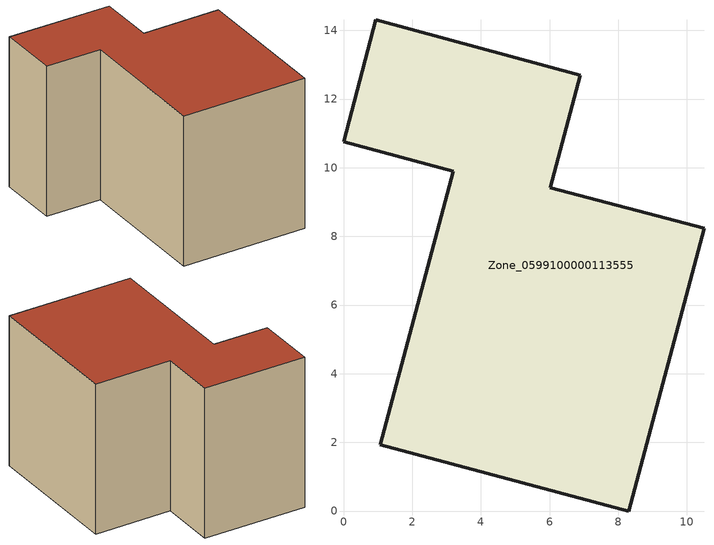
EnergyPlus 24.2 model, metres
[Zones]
Zone_0599100000113555
 floor ground (C_G): 0,10.75 0.94,14.3 6.9,12.69 6.02,9.41 10.5,8.23 8.31,0 1.07,1.93 3.19,9.89 z0
 wall outside (C_F): 6.02,9.41 6.9,12.69 0.94,14.3 0,10.75 3.19,9.89 1.07,1.93 8.31,0 10.5,8.23 6.02,9.41 z0:9.06
 roof outside (C_R): 8.31,0 10.5,8.23 6.02,9.41 6.9,12.69 0.94,14.3 0,10.75 3.19,9.89 1.07,1.93 z9.06
[BUILDING]
Pand.0599100000113555: North Axis=0; Terrain=City; Loads Convergence Tolerance Value=0.04; Temperature Convergence Tolerance Value=0.4; Solar Distribution=FullExterior; Maximum Number of Warmup Days=25; Minimum Number of Warmup Days=1
[Site:Location]
Rotterdam.The.Hague.AP_ZH_NLD Design_Conditions: Latitude=51.96; Longitude=4.45; Time Zone=1; Elevation=-4.5
[SITE:GROUNDTEMPERATURE:BUILDINGSURFACE]
18, 18, 18, 18, 18, 18, 18, 18, 18, 18, 18, 18
[MATERIAL] Thermal Absorptance=0.9; Solar Absorptance=0.7; Visible Absorptance=0.7
Name | Roughness | Thickness | Conductivity | Density | Specific Heat
G.TC.1946-1964 | MediumSmooth | 0.15 | 1 | 540 | 1210
F.TC.1946-1964 | Rough | 0.3 | 0.857143 | 1920 | 840
R.TC.1946-1964 | MediumRough | 0.2 | 0.235294 | 1500 | 1000
[CONSTRUCTION]
C_G: G.TC.1946-1964
C_F: F.TC.1946-1964
C_R: R.TC.1946-1964
[ZONE]
Zone_0599100000113555: Type=1; Multiplier=1; Ceiling Height=Autocalculate; Volume=Autocalculate; Floor Area=autocalculate; Part of Total Floor Area=Yes
[ZONEINFILTRATION:DESIGNFLOWRATE]
Infil_Zone_0599100000113555: Zone or ZoneList or Space or SpaceList=Zone_0599100000113555; Schedule=AlwaysOn; Design Flow Rate Calculation Method=Flow/Area; Flow Rate per Floor Area=0.003; Constant Term Coefficient=1; Temperature Term Coefficient=0; Velocity Term Coefficient=0; Velocity Squared Term Coefficient=0
[HVACTEMPLATE:ZONE:IDEALLOADSAIRSYSTEM]
Zone_0599100000113555: Maximum Heating Supply Air Temperature=50; Minimum Cooling Supply Air Temperature=13; Maximum Heating Supply Air Humidity Ratio=0.0156; Minimum Cooling Supply Air Humidity Ratio=0.0077; Heating Limit=NoLimit; Cooling Limit=NoLimit; Dehumidification Control Type=ConstantSensibleHeatRatio; Cooling Sensible Heat Ratio=0.7; Dehumidification Setpoint=60; Humidification Control Type=None; Humidification Setpoint=30; Outdoor Air Method=None; Outdoor Air Flow Rate per Person=0.00944; Outdoor Air Flow Rate per Zone Floor Area=0; Outdoor Air Flow Rate per Zone=0; Demand Controlled Ventilation Type=None; Outdoor Air Economizer Type=NoEconomizer; Heat Recovery Type=None; Sensible Heat Recovery Effectiveness=0.7; Latent Heat Recovery Effectiveness=0.65
[ZONECONTROL:THERMOSTAT]
ThermostatControl_Zone_0599100000113555: Zone or ZoneList=Zone_0599100000113555; Control Type Schedule=DualSetpointControlType; Control 1=Thermostat_Zone_0599100000113555; Temperature Difference Between Cutout And Setpoint=0
[THERMOSTATSETPOINT:DUALSETPOINT]
Thermostat_Zone_0599100000113555: Heating Setpoint Temperature Schedule=HeatingSetpoint_Zone_0599100000113555; Cooling Setpoint Temperature Schedule=CoolingSetpoint_Zone_0599100000113555
[SCHEDULE:COMPACT]
HeatingSetpoint_Zone_0599100000113555: Through: 12/31, For: AllDays, Until: 24:00, 21
CoolingSetpoint_Zone_0599100000113555: Through: 12/31, For: AllDays, Until: 24:00, 24
DualSetpointControlType: Through: 12/31, For: AllDays, Until: 24:00, 4
AlwaysOn: Through: 12/31, For: AllDays, Until: 24:00, 1
